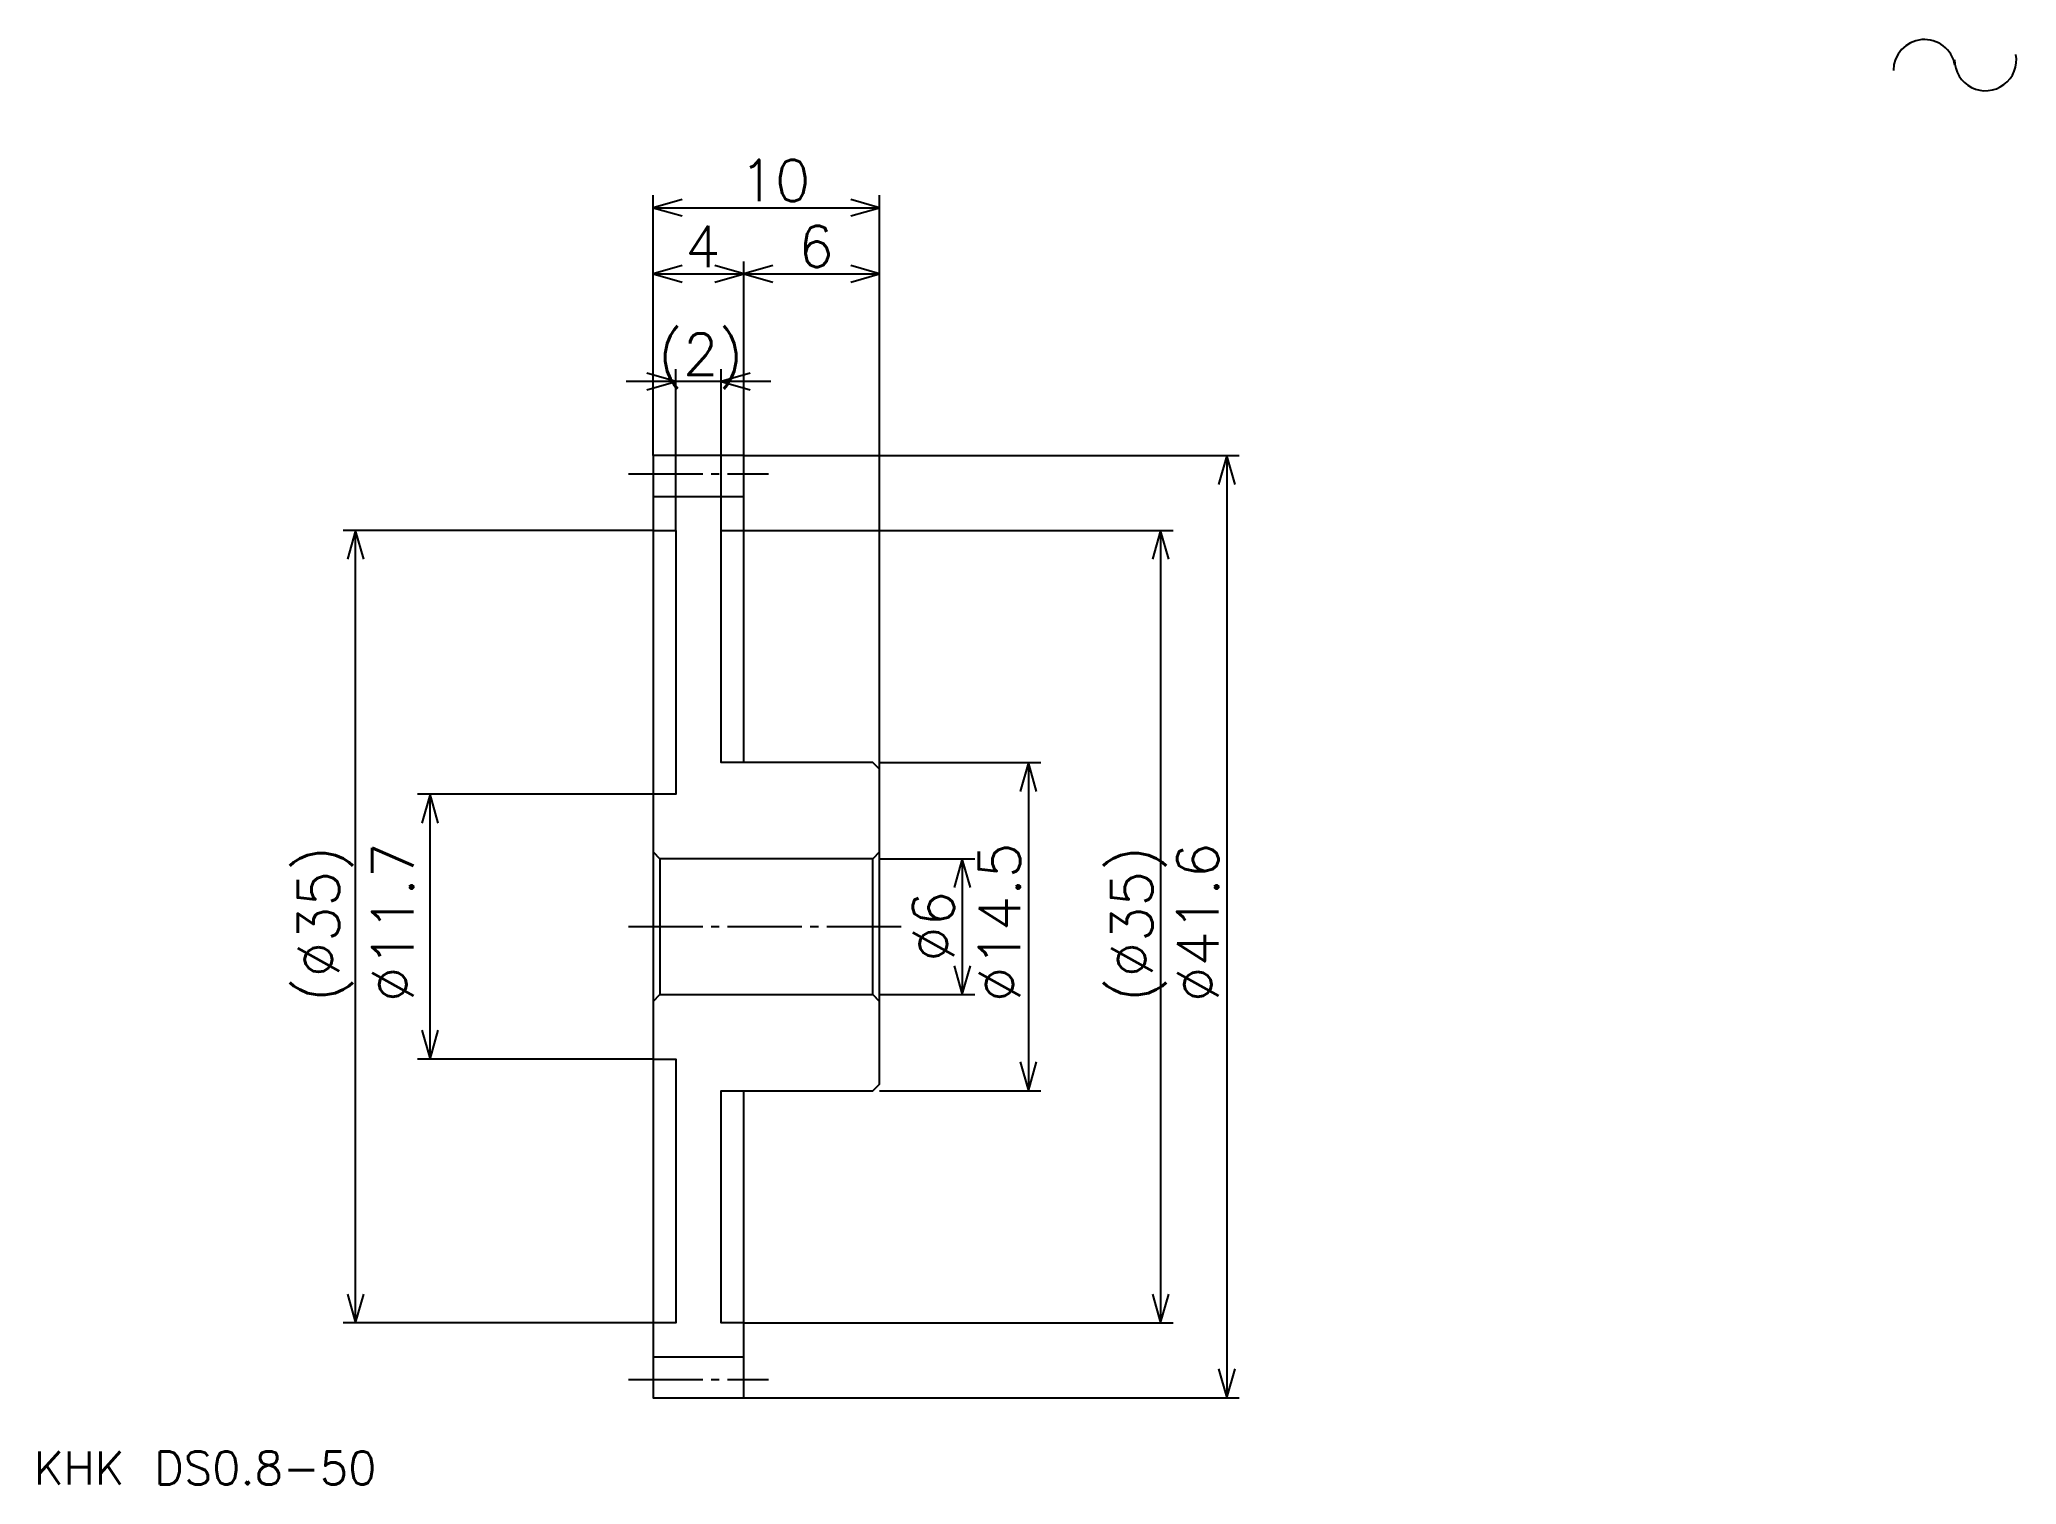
# Model space of a CAD drawing. Extents: x 3.9 to 91.2, y 4 to 67.8.
import ezdxf

# ---------------------------------------------------------------- set-up
doc = ezdxf.new("R2010")
doc.units = 0
doc.linetypes.add('DASHDOT', pattern=[4.378947, 3.284211, -0.364912, 0.364912, -0.364912])
doc.layers.get('0').update_dxf_attribs({"linetype": 'CONTINUOUS'})
doc.layers.add('DASHDOT', color=6, linetype='DASHDOT')
doc.styles.add('KANJI', font='TXT', dxfattribs={"bigfont": 'BIGFONT'})

msp = doc.modelspace()

# ---------------------------------------------------------------- linework, layer by layer
at = {"color": 5}
for p, q in [((30.992105, 49.445614), (30.992105, 60.94035)), ((30.992105, 60.392982), (40.992104, 60.392982)), ((40.992104, 49.445614), (40.992104, 60.94035)), ((34.992104, 49.445614), (34.992104, 58.021053)), ((30.992105, 57.473686), (34.992104, 57.473686)), ((34.992104, 57.473686), (40.992104, 57.473686)), ((31.992105, 46.145615), (31.992105, 53.261406)), ((33.992104, 46.145615), (33.992104, 53.261406)), ((36.18158, 52.714035), (29.802631, 52.714035)), ((33.992104, 46.145615), (33.992104, 49.445614)), ((34.992104, 49.445614), (40.992104, 49.445614)), ((40.992104, 49.445614), (56.865791, 49.445614)), ((40.992104, 35.595615), (40.992104, 49.445614)), ((56.31842, 49.445614), (56.31842, 7.845615)), ((30.992105, 46.145615), (17.307896, 46.145615)), ((17.855263, 11.145615), (17.855263, 46.145615)), ((34.992104, 46.145615), (40.992104, 46.145615)), ((40.992104, 46.145615), (53.946491, 46.145615)), ((53.399124, 46.145615), (53.399124, 11.145615)), ((40.992104, 35.895615), (48.107895, 35.895615)), ((47.560524, 35.895615), (47.560524, 21.395615)), ((30.992105, 34.495613), (20.592106, 34.495613)), ((21.139473, 22.795614), (21.139473, 34.495613)), ((40.992104, 31.645615), (45.188595, 31.645615)), ((44.641228, 31.645615), (44.641228, 25.645615)), ((40.992104, 25.645615), (45.188595, 25.645615)), ((30.992105, 22.795614), (20.592106, 22.795614)), ((40.992104, 21.395615), (48.107895, 21.395615)), ((30.992105, 11.145615), (17.307896, 11.145615)), ((34.992104, 11.145615), (40.992104, 11.145615)), ((40.992104, 11.145615), (53.946491, 11.145615)), ((34.992104, 7.845615), (40.992104, 7.845615)), ((40.992104, 7.845615), (56.865791, 7.845615))]:
    msp.add_line(p, q, dxfattribs=at)
at = {"color": 4}
for p, q in [((30.992105, 47.645615), (34.992104, 47.645615)), ((30.992105, 9.645615), (34.992104, 9.645615))]:
    msp.add_line(p, q, dxfattribs=at)
at = {"color": 5}
for points in [[(32.269299, 60.757896), (30.992105, 60.392982), (32.269299, 60.028069)], [(39.714912, 60.028069), (40.992104, 60.392982), (39.714912, 60.757896)], [(32.269299, 57.838596), (30.992105, 57.473686), (32.269299, 57.108772)], [(33.714912, 57.108772), (34.992104, 57.473686), (33.714912, 57.838596)], [(36.269299, 57.838596), (34.992104, 57.473686), (36.269299, 57.108772)], [(39.714912, 57.108772), (40.992104, 57.473686), (39.714912, 57.838596)], [(30.714912, 52.349121), (31.992105, 52.714035), (30.714912, 53.078949)], [(35.269299, 53.078949), (33.992104, 52.714035), (35.269299, 52.349121)], [(56.683334, 48.168419), (56.31842, 49.445614), (55.95351, 48.168419)], [(18.220177, 44.868423), (17.855263, 46.145615), (17.490353, 44.868423)], [(53.764034, 44.868423), (53.399124, 46.145615), (53.03421, 44.868423)], [(47.925438, 34.618423), (47.560524, 35.895615), (47.195614, 34.618423)], [(21.504387, 33.218422), (21.139473, 34.495613), (20.774563, 33.218422)], [(45.006142, 30.368422), (44.641228, 31.645615), (44.276314, 30.368422)], [(44.276314, 26.922808), (44.641228, 25.645615), (45.006142, 26.922808)], [(20.774563, 24.072807), (21.139473, 22.795614), (21.504387, 24.072807)], [(47.195614, 22.672808), (47.560524, 21.395615), (47.925438, 22.672808)], [(17.490353, 12.422808), (17.855263, 11.145615), (18.220177, 12.422808)], [(53.03421, 12.422808), (53.399124, 11.145615), (53.764034, 12.422808)], [(55.95351, 9.122808), (56.31842, 7.845615), (56.683334, 9.122808)]]:
    msp.add_lwpolyline(points, dxfattribs=at)
at = {"color": 4}
for points in [[(30.992105, 25.645615), (30.992105, 7.845615), (34.992104, 7.845615), (34.992104, 21.395615), (40.692104, 21.395615), (40.992104, 21.695614), (40.992104, 35.595615), (40.692104, 35.895615), (34.992104, 35.895615), (34.992104, 49.445614), (30.992105, 49.445614), (30.992105, 25.645615)], [(34.992104, 35.895615), (34.992104, 49.445614), (30.992105, 49.445614), (30.992105, 25.645615)], [(30.992105, 46.145615), (31.992105, 46.145615), (31.992105, 34.495613), (30.992105, 34.495613)], [(34.992104, 35.895615), (33.992104, 35.895615), (33.992104, 46.145615), (34.992104, 46.145615)], [(40.992104, 21.695614), (40.992104, 35.595615)], [(40.992104, 31.945614), (40.692104, 31.645615), (31.292105, 31.645615), (30.992105, 31.945614), (31.292105, 31.645615), (31.292105, 25.645615)], [(30.992105, 25.345615), (31.292105, 25.645615), (40.692104, 25.645615), (40.992104, 25.345615), (40.692104, 25.645615), (40.692104, 31.645615)], [(30.992105, 25.645615), (30.992105, 7.845615), (34.992104, 7.845615), (34.992104, 21.395615)], [(30.992105, 22.795614), (31.992105, 22.795614), (31.992105, 11.145615), (30.992105, 11.145615)], [(34.992104, 11.145615), (33.992104, 11.145615), (33.992104, 21.395615), (34.992104, 21.395615)]]:
    msp.add_lwpolyline(points, dxfattribs=at)
at = {"color": 7}
for centre, start, end in [((87.12281, 66.450096), 10, 180), ((89.818069, 66.925346), 180, 10)]:
    msp.add_arc(centre, 1.368421, start, end, dxfattribs=at)
at = {"layer": 'DASHDOT', "color": 7}
for p, q in [((29.897369, 48.645615), (36.086842, 48.645615)), ((29.897369, 28.645615), (42.086842, 28.645615)), ((29.897369, 8.645615), (36.086842, 8.645615))]:
    msp.add_line(p, q, dxfattribs=at)

# ---------------------------------------------------------------- texts
at = {"color": 7, "style": 'KANJI'}
for s, height, p in [('10', 1.824561, (34.806141, 60.684914)), ('4', 1.824561, (32.399124, 57.765614)), ('6', 1.824561, (37.399124, 57.765614)), ('(2)', 1.824561, (31.213158, 53.005966)), ('KHK DS0.8-50', 1.459649, (3.649123, 4.014035))]:
    msp.add_text(s, height=height, dxfattribs=at).set_placement(p)
for s, p in [('(%%c35)', (17.125439, 25.31579)), ('%%c11.7', (20.409649, 25.31579)), ('%%c14.5', (47.195614, 25.31579)), ('(%%c35)', (53.03421, 25.31579)), ('%%c41.6', (55.95351, 25.31579)), ('%%c6', (44.276314, 27.094738))]:
    msp.add_text(s, height=1.824561, rotation=90, dxfattribs=at).set_placement(p)

doc.saveas('drawing.dxf')
